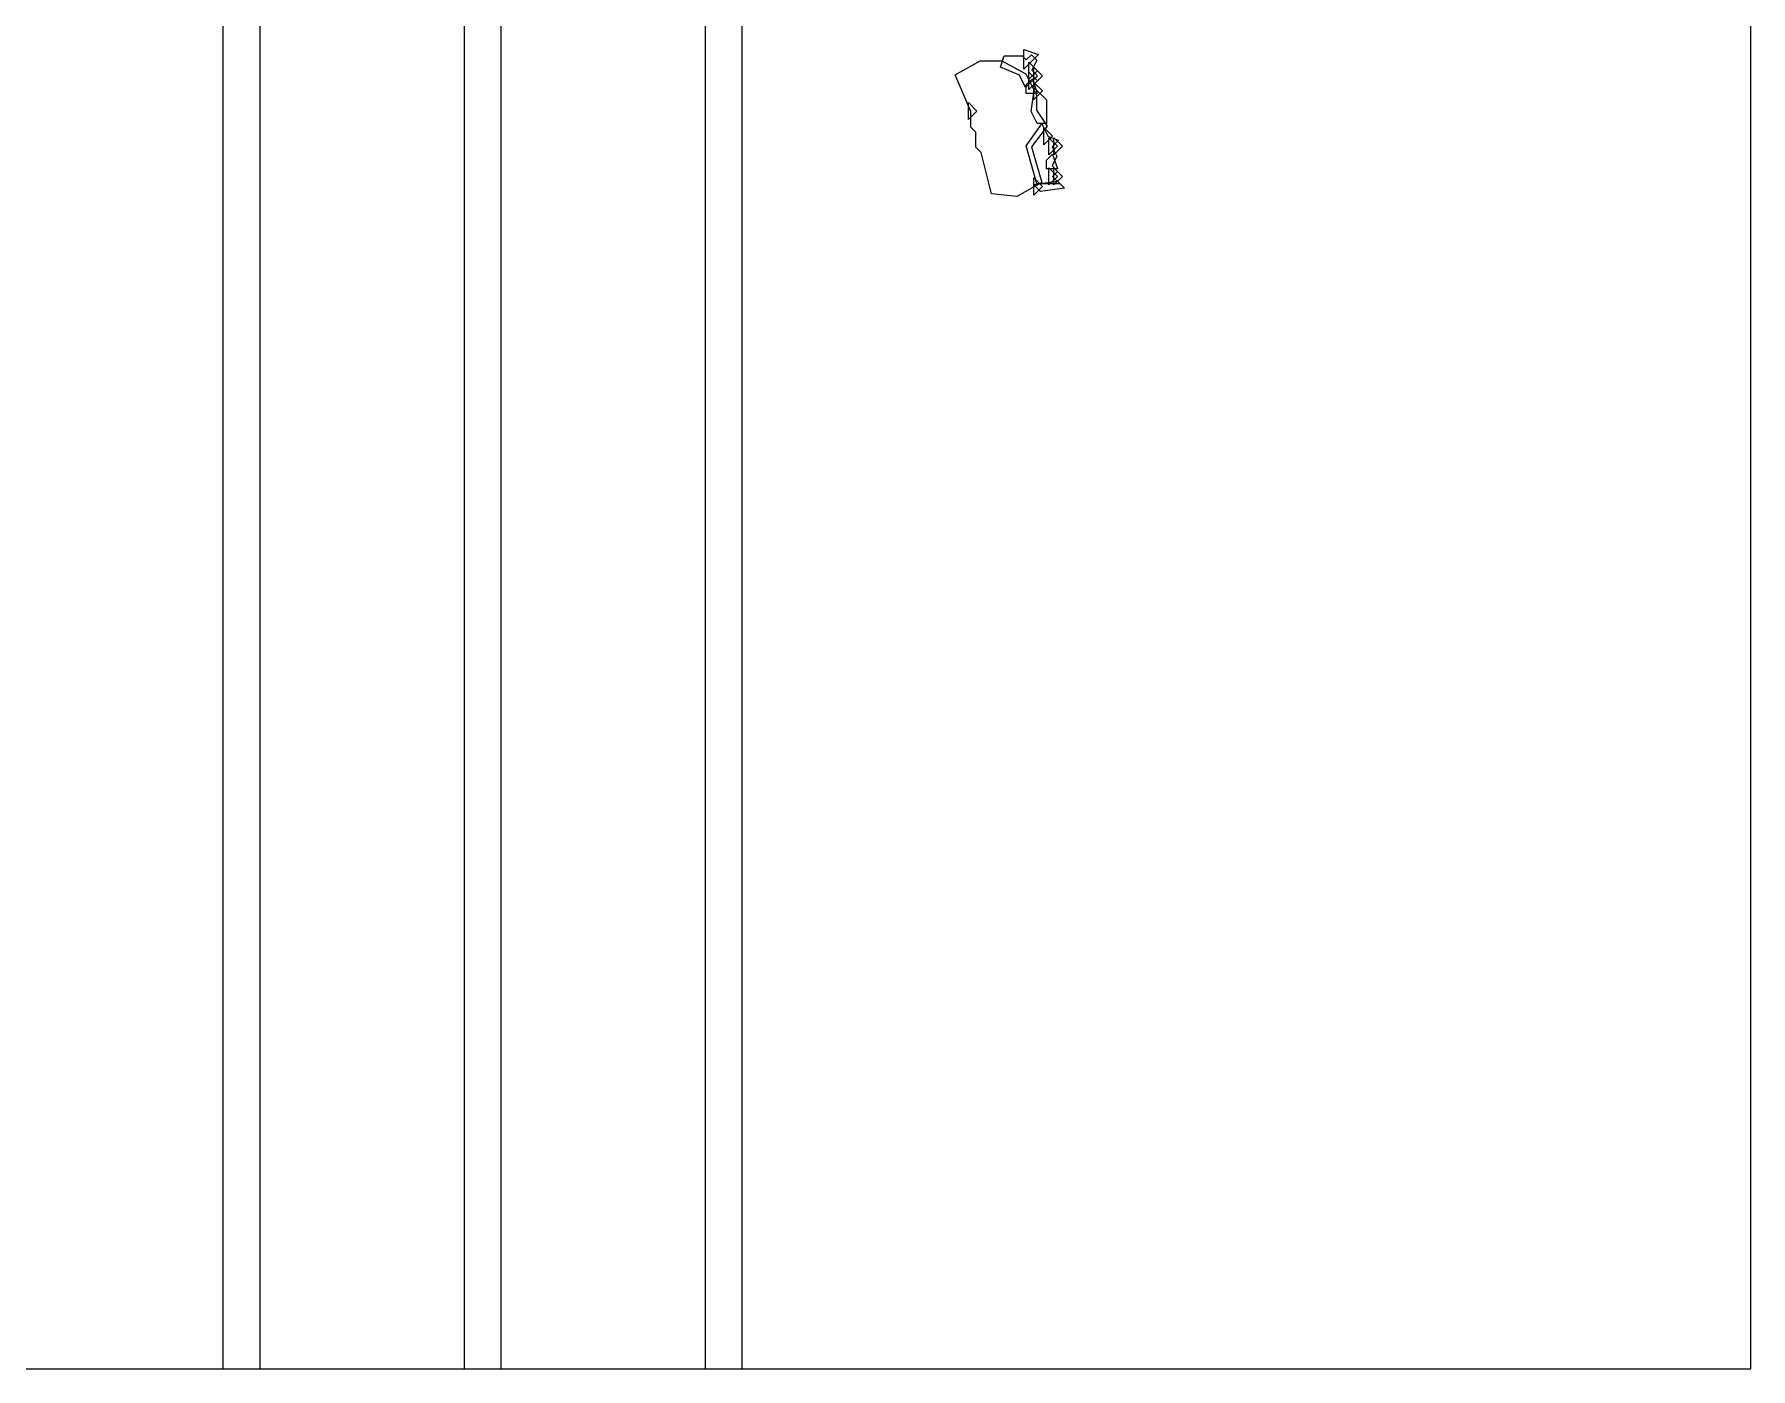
# Model space of a CAD drawing. Header units: millimetres. Extents: x 0 to 289, y 0 to 289.
# Drawn here: x 124.7 to 289.1, y 0 to 127.8 of the extents above; entities that cross this region are included whole.
import ezdxf

# ---------------------------------------------------------------- set-up
doc = ezdxf.new("R2010")
doc.units = ezdxf.units.MM
for name, color, linetype in [('CUT_OUTLINE', 5, 'Continuous'), ('CUT_SLOT', 1, 'Continuous'), ('ENG_D', 3, 'Continuous'), ('ENG_K', 2, 'Continuous'), ('ENG_L', 4, 'Continuous')]:
    doc.layers.add(name, color=color, linetype=linetype)

msp = doc.modelspace()

# ---------------------------------------------------------------- linework, layer by layer
at = {"layer": 'CUT_OUTLINE'}
msp.add_lwpolyline([(0, 0), (289.14, 0), (289.14, 289.14), (0, 289.14), (0, 0)], close=True, dxfattribs=at)
at = {"layer": 'CUT_SLOT'}
for points in [[(142.79, 0), (146.35, 0), (146.35, 144.57), (142.79, 144.57), (142.79, 0)], [(165.88, 0), (169.44, 0), (169.44, 144.57), (165.88, 144.57), (165.88, 0)], [(188.97, 0), (192.54, 0), (192.54, 144.57), (188.97, 144.57), (188.97, 0)]]:
    msp.add_lwpolyline(points, close=True, dxfattribs=at)
at = {"layer": 'ENG_D'}
for points in [[(219.09, 123.9), (217.28, 124.68), (217.64, 125.77), (219.36, 125.77), (219.74, 125.39), (220.23, 125.87), (220.76, 125.34), (220.28, 124.38), (220.81, 123.85), (219.68, 122.72), (219.09, 123.9)], [(220.33, 123.57), (220.8, 122.16), (219.74, 122.16), (219.74, 122.98), (220.33, 123.57)], [(220.22, 120.43), (220.54, 122.67), (221.67, 121.54), (221.67, 119.27), (220.8, 119.27), (220.22, 120.43)], [(214.2, 121.3), (215.02, 120.47), (214.2, 119.65), (214.2, 121.3)], [(222.66, 116.14), (222.21, 115.22), (222.74, 114.69), (222.25, 114.21), (222.98, 113.49), (220.77, 113.49), (219.72, 117.15), (221.23, 119.25), (221.84, 118.02), (222.84, 117.69), (222.21, 117.05), (222.66, 116.14)], [(220.47, 114.07), (221.29, 113.25), (220.47, 112.42), (220.47, 114.07)]]:
    msp.add_lwpolyline(points, close=True, dxfattribs=at)
at = {"layer": 'ENG_K'}
for points in [[(219.5, 126.35), (220.91, 125.88), (219.5, 124.47), (219.5, 126.35)], [(221.91, 117.92), (222.74, 117.1), (221.91, 116.28), (221.91, 117.92)], [(221.67, 114.93), (221.67, 115.75), (222.26, 116.34), (222.73, 114.93), (221.67, 114.93)], [(220.44, 113.42), (222.72, 113.74), (223.39, 113.07), (221.1, 112.75), (220.44, 113.42)], [(221.91, 115.03), (222.74, 114.21), (221.91, 113.39), (221.91, 115.03)]]:
    msp.add_lwpolyline(points, close=True, dxfattribs=at)
at = {"layer": 'ENG_L'}
for points in [[(215.43, 116.5), (214.92, 117), (214.92, 118.45), (214.44, 118.93), (214.44, 120.42), (212.93, 123.95), (215.34, 125.29), (217.4, 125.29), (219.69, 124.02), (220.71, 121.98), (220.71, 120.55), (221.73, 119.02), (220.25, 117.05), (221.23, 113.61), (218.83, 112.27), (216.42, 112.54), (215.43, 116.5)], [(219.98, 123.51), (219.98, 125.15), (220.81, 124.33), (219.98, 123.51)], [(220.81, 123.36), (219.98, 122.54), (219.98, 124.19), (220.81, 123.36)], [(220.47, 124.67), (221.29, 123.85), (220.47, 123.02), (220.47, 124.67)], [(220.47, 121.58), (220.47, 123.22), (221.29, 122.4), (220.47, 121.58)], [(221.43, 118.89), (222.25, 118.06), (221.43, 117.24), (221.43, 118.89)], [(223.22, 117.1), (222.39, 116.28), (222.39, 117.92), (223.22, 117.1)], [(223.22, 114.21), (222.39, 113.39), (222.39, 115.03), (223.22, 114.21)]]:
    msp.add_lwpolyline(points, close=True, dxfattribs=at)

doc.saveas('drawing.dxf')
